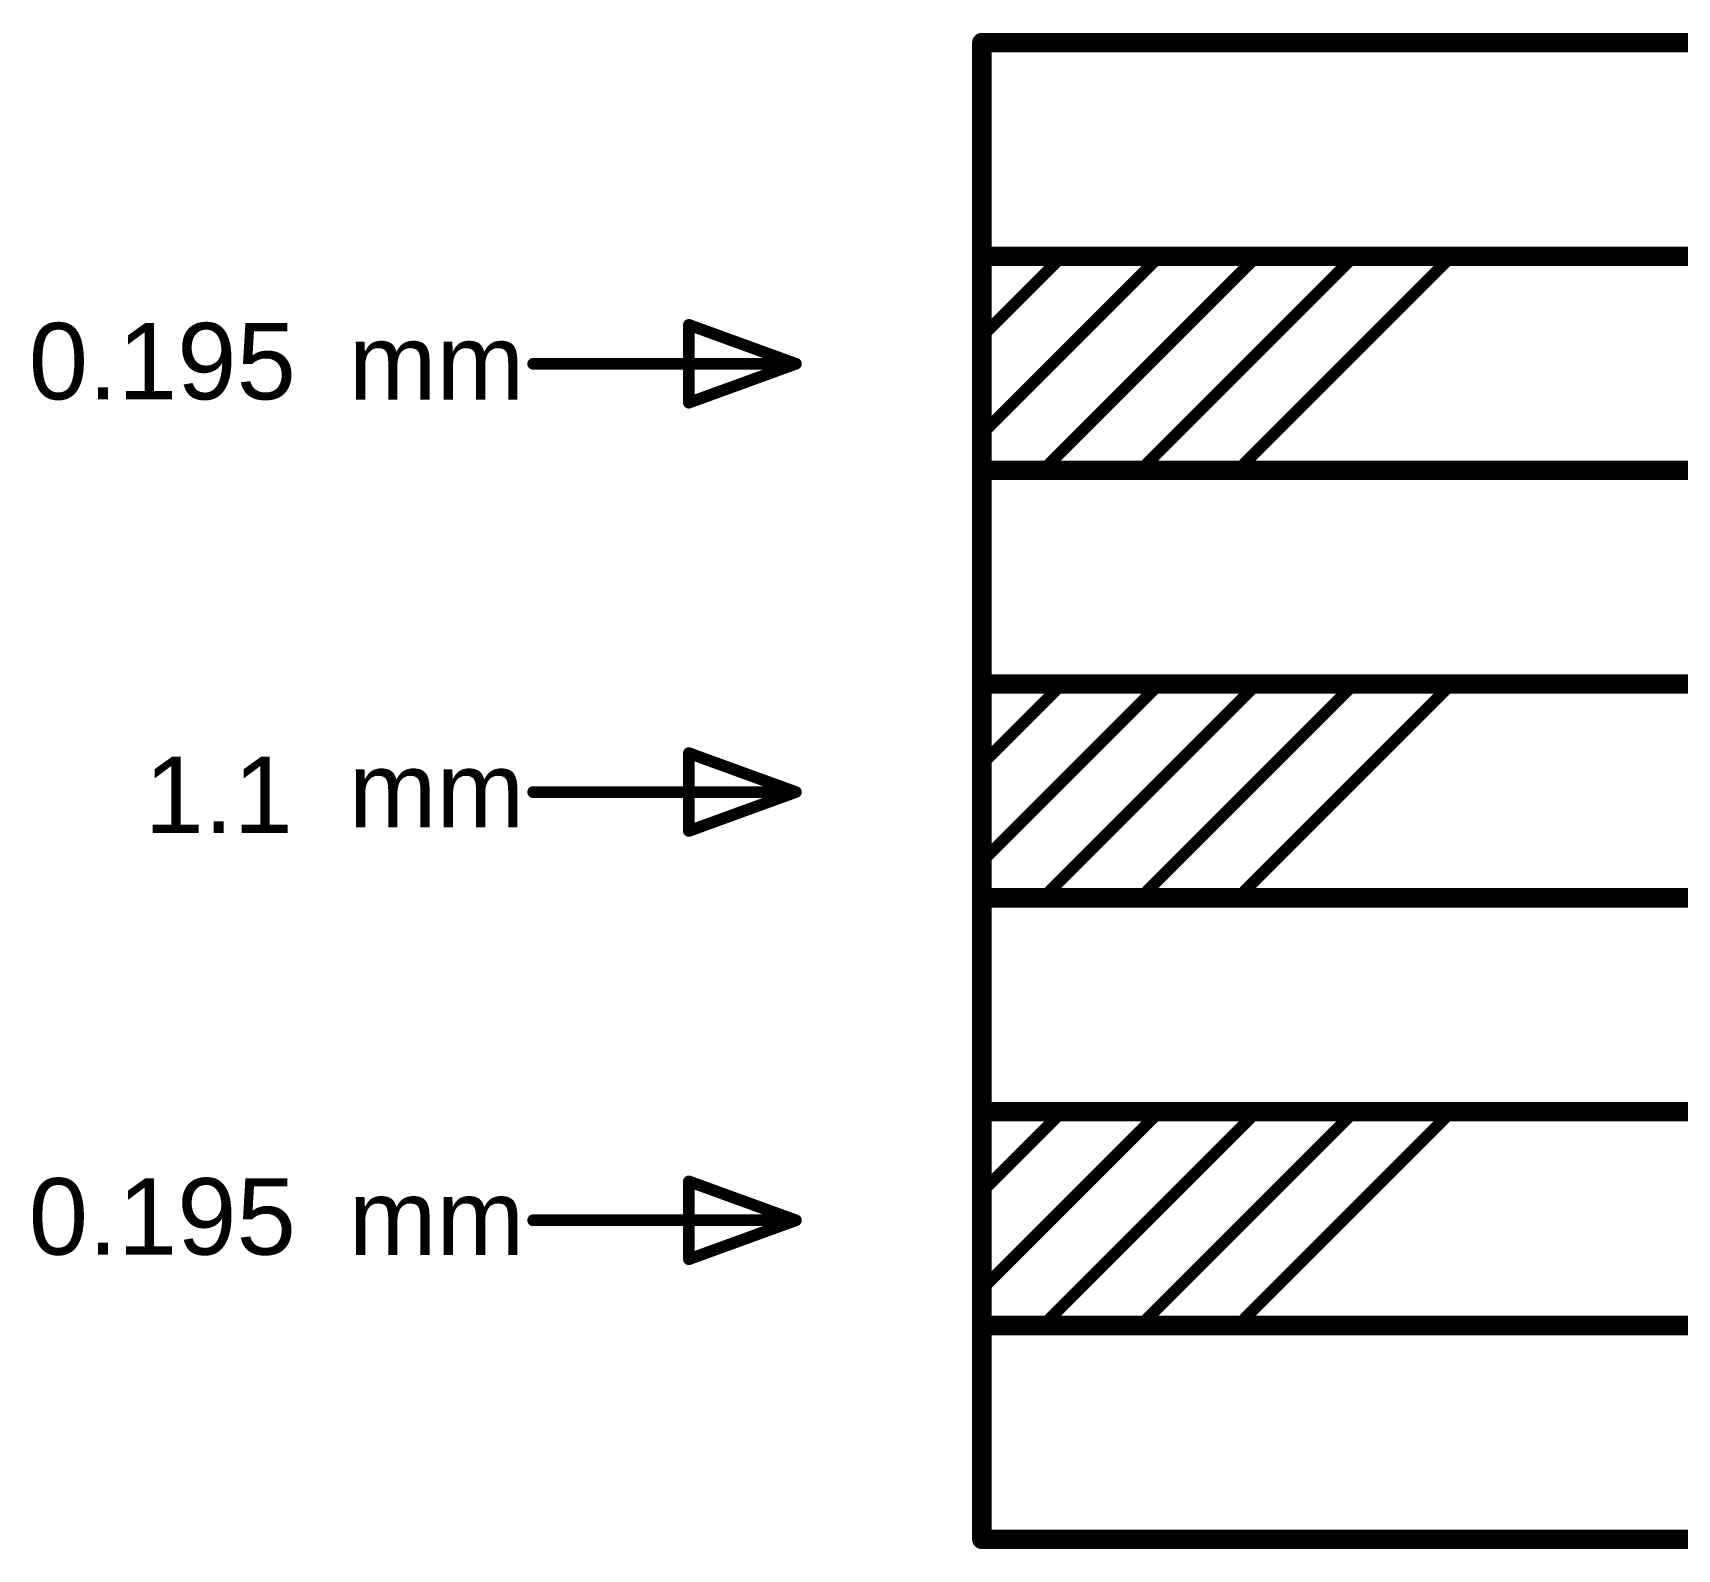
# Model space of a CAD drawing. Header units: inches. Extents: x -2.1 to 89.3, y -5.7 to 33.
# Drawn here: x -2.12 to 19.33, y -0.14 to 19.65 of the extents above; entities that cross this region are included whole.
import ezdxf

# ---------------------------------------------------------------- set-up
doc = ezdxf.new("R2010")
doc.units = ezdxf.units.IN
doc.header["$MEASUREMENT"] = 0
doc.layers.add('DRILLDRAWING', color=1, linetype='Continuous')
doc.styles.get("Standard").update_dxf_attribs({"font": 'arial.ttf'})

msp = doc.modelspace()

# ---------------------------------------------------------------- linework, layer by layer
at = {"layer": 'DRILLDRAWING'}
for points, const_width in [([(10.257, -0.01), (10.257, 19.52)], 0.254), ([(10.257, 19.52), (63.267, 19.52)], 0.254), ([(10.257, 16.73), (63.267, 16.73)], 0.254), ([(10.257, 14.413), (12.543, 16.699)], 0.152), ([(10.257, 15.683), (11.273, 16.699)], 0.152), ([(11.146, 14.032), (13.813, 16.699)], 0.152), ([(12.416, 14.032), (15.083, 16.699)], 0.152), ([(13.686, 14.032), (16.353, 16.699)], 0.152), ([(6.435, 14.821), (6.435, 15.837)], 0.152), ([(6.435, 15.837), (7.832, 15.329)], 0.152), ([(4.403, 15.329), (7.832, 15.329)], 0.152), ([(6.435, 14.821), (7.832, 15.329)], 0.152), ([(10.257, 13.94), (63.267, 13.94)], 0.254), ([(10.257, 11.15), (63.267, 11.15)], 0.254), ([(10.257, 8.833), (12.543, 11.119)], 0.152), ([(10.257, 10.103), (11.273, 11.119)], 0.152), ([(11.146, 8.452), (13.813, 11.119)], 0.152), ([(12.416, 8.452), (15.083, 11.119)], 0.152), ([(13.686, 8.452), (16.353, 11.119)], 0.152), ([(6.435, 9.233), (6.435, 10.249)], 0.152), ([(6.435, 10.249), (7.832, 9.741)], 0.152), ([(4.403, 9.741), (7.832, 9.741)], 0.152), ([(6.435, 9.233), (7.832, 9.741)], 0.152), ([(10.257, 8.36), (63.267, 8.36)], 0.254), ([(10.257, 5.57), (63.267, 5.57)], 0.254), ([(10.257, 3.253), (12.543, 5.539)], 0.152), ([(10.257, 4.523), (11.273, 5.539)], 0.152), ([(11.146, 2.872), (13.813, 5.539)], 0.152), ([(12.416, 2.872), (15.083, 5.539)], 0.152), ([(13.686, 2.872), (16.353, 5.539)], 0.152), ([(6.435, 3.645), (6.435, 4.661)], 0.152), ([(6.435, 4.661), (7.832, 4.153)], 0.152), ([(4.403, 4.153), (7.832, 4.153)], 0.152), ([(6.435, 3.645), (7.832, 4.153)], 0.152), ([(10.257, 2.78), (63.267, 2.78)], 0.254), ([(10.257, -0.01), (63.267, -0.01)], 0.254), ([(10.257, -0.01), (63.267, -0.01)], 0.254)]:
    msp.add_lwpolyline(points, dxfattribs=dict(at, const_width=const_width))
for points, const_width in [([(10.194, 19.52, 1), (10.321, 19.52, 1)], 0.127), ([(10.194, 19.52, 1), (10.321, 19.52, 1)], 0.127), ([(10.194, 16.73, 1), (10.321, 16.73, 1)], 0.127), ([(11.235, 16.699, 1), (11.312, 16.699, 1)], 0.0762), ([(12.505, 16.699, 1), (12.582, 16.699, 1)], 0.0762), ([(13.775, 16.699, 1), (13.852, 16.699, 1)], 0.0762), ([(15.045, 16.699, 1), (15.122, 16.699, 1)], 0.0762), ([(16.315, 16.699, 1), (16.392, 16.699, 1)], 0.0762), ([(6.397, 15.837, 1), (6.473, 15.837, 1)], 0.0762), ([(6.397, 15.837, 1), (6.473, 15.837, 1)], 0.0762), ([(10.219, 15.683, 1), (10.296, 15.683, 1)], 0.0762), ([(4.365, 15.329, 1), (4.441, 15.329, 1)], 0.0762), ([(7.794, 15.329, 1), (7.87, 15.329, 1)], 0.0762), ([(7.794, 15.329, 1), (7.87, 15.329, 1)], 0.0762), ([(7.794, 15.329, 1), (7.87, 15.329, 1)], 0.0762), ([(6.397, 14.821, 1), (6.473, 14.821, 1)], 0.0762), ([(6.397, 14.821, 1), (6.473, 14.821, 1)], 0.0762), ([(10.219, 14.413, 1), (10.296, 14.413, 1)], 0.0762), ([(10.194, 13.94, 1), (10.321, 13.94, 1)], 0.127), ([(11.108, 14.032, 1), (11.185, 14.032, 1)], 0.0762), ([(12.378, 14.032, 1), (12.455, 14.032, 1)], 0.0762), ([(13.648, 14.032, 1), (13.725, 14.032, 1)], 0.0762), ([(10.194, 11.15, 1), (10.321, 11.15, 1)], 0.127), ([(11.235, 11.119, 1), (11.312, 11.119, 1)], 0.0762), ([(12.505, 11.119, 1), (12.582, 11.119, 1)], 0.0762), ([(13.775, 11.119, 1), (13.852, 11.119, 1)], 0.0762), ([(15.045, 11.119, 1), (15.122, 11.119, 1)], 0.0762), ([(16.315, 11.119, 1), (16.392, 11.119, 1)], 0.0762), ([(6.397, 10.249, 1), (6.473, 10.249, 1)], 0.0762), ([(6.397, 10.249, 1), (6.473, 10.249, 1)], 0.0762), ([(10.219, 10.103, 1), (10.296, 10.103, 1)], 0.0762), ([(4.365, 9.741, 1), (4.441, 9.741, 1)], 0.0762), ([(7.794, 9.741, 1), (7.87, 9.741, 1)], 0.0762), ([(7.794, 9.741, 1), (7.87, 9.741, 1)], 0.0762), ([(7.794, 9.741, 1), (7.87, 9.741, 1)], 0.0762), ([(6.397, 9.233, 1), (6.473, 9.233, 1)], 0.0762), ([(6.397, 9.233, 1), (6.473, 9.233, 1)], 0.0762), ([(10.219, 8.833, 1), (10.296, 8.833, 1)], 0.0762), ([(10.194, 8.36, 1), (10.321, 8.36, 1)], 0.127), ([(11.108, 8.452, 1), (11.185, 8.452, 1)], 0.0762), ([(12.378, 8.452, 1), (12.455, 8.452, 1)], 0.0762), ([(13.648, 8.452, 1), (13.725, 8.452, 1)], 0.0762), ([(10.194, 5.57, 1), (10.321, 5.57, 1)], 0.127), ([(11.235, 5.539, 1), (11.312, 5.539, 1)], 0.0762), ([(12.505, 5.539, 1), (12.582, 5.539, 1)], 0.0762), ([(13.775, 5.539, 1), (13.852, 5.539, 1)], 0.0762), ([(15.045, 5.539, 1), (15.122, 5.539, 1)], 0.0762), ([(16.315, 5.539, 1), (16.392, 5.539, 1)], 0.0762), ([(6.397, 4.661, 1), (6.473, 4.661, 1)], 0.0762), ([(6.397, 4.661, 1), (6.473, 4.661, 1)], 0.0762), ([(10.219, 4.523, 1), (10.296, 4.523, 1)], 0.0762), ([(4.365, 4.153, 1), (4.441, 4.153, 1)], 0.0762), ([(7.794, 4.153, 1), (7.87, 4.153, 1)], 0.0762), ([(7.794, 4.153, 1), (7.87, 4.153, 1)], 0.0762), ([(7.794, 4.153, 1), (7.87, 4.153, 1)], 0.0762), ([(6.397, 3.645, 1), (6.473, 3.645, 1)], 0.0762), ([(6.397, 3.645, 1), (6.473, 3.645, 1)], 0.0762), ([(10.219, 3.253, 1), (10.296, 3.253, 1)], 0.0762), ([(10.194, 2.78, 1), (10.321, 2.78, 1)], 0.127), ([(11.108, 2.872, 1), (11.185, 2.872, 1)], 0.0762), ([(12.378, 2.872, 1), (12.455, 2.872, 1)], 0.0762), ([(13.648, 2.872, 1), (13.725, 2.872, 1)], 0.0762), ([(10.194, -0.01, 1), (10.321, -0.01, 1)], 0.127), ([(10.194, -0.01, 1), (10.321, -0.01, 1)], 0.127), ([(10.194, -0.01, 1), (10.321, -0.01, 1)], 0.127)]:
    msp.add_lwpolyline(points, format="xyb", close=True, dxfattribs=dict(at, const_width=const_width))

# ---------------------------------------------------------------- texts
for s, height, p in [('0.195', 0.9975, (-2.178, 14.865)), ('mm', 0.9844, (1.997, 14.86)), ('1.1', 0.9975, (-0.668, 9.205)), ('mm', 0.9844, (1.997, 9.28)), ('0.195', 0.9975, (-2.178, 3.705)), ('mm', 0.9844, (1.997, 3.7))]:
    msp.add_text(s, height=height, dxfattribs=at).set_placement(p)

doc.saveas('drawing.dxf')
